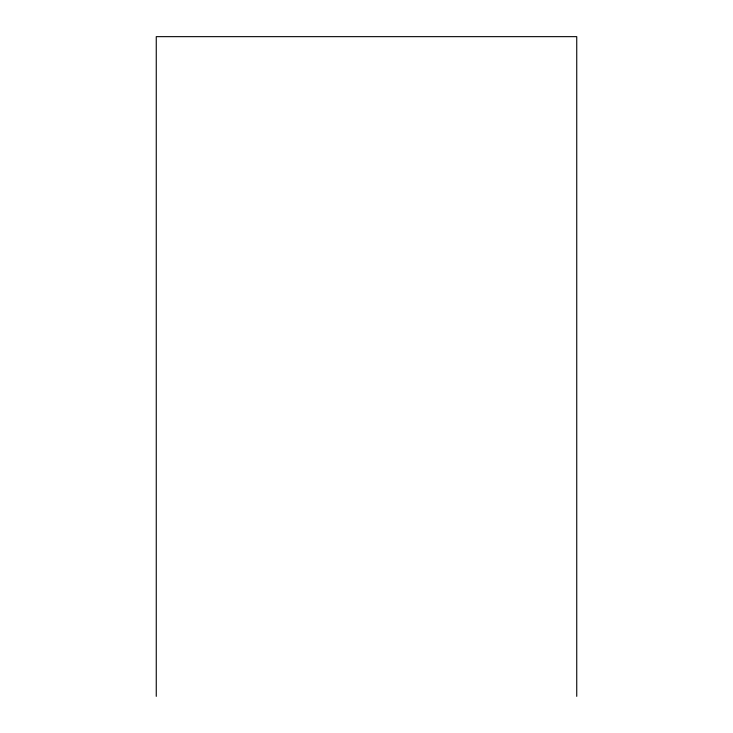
<?xml version="1.0" encoding="UTF-8"?>
<svg xmlns="http://www.w3.org/2000/svg" width="733" height="733" viewBox="0 0 733 733"><rect width="100%" height="100%" fill="white"/><g stroke="black" fill="none" stroke-linecap="round" stroke-linejoin="round"><path stroke-width="1.1" d="M576.743 696.35L576.743 36.65L156.257 36.65L156.257 696.35"/></g></svg>
